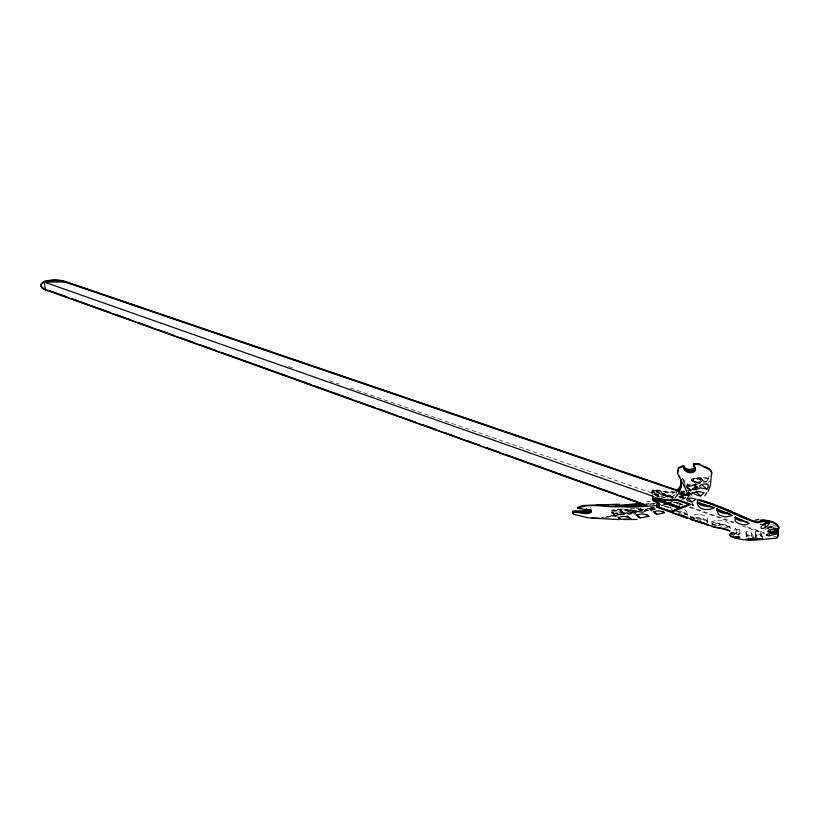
<?xml version="1.0" encoding="UTF-8"?>
<svg xmlns="http://www.w3.org/2000/svg" width="820" height="820" viewBox="0 0 820 820"><rect width="100%" height="100%" fill="white"/><g stroke="black" fill="none" stroke-linecap="round" stroke-linejoin="round"><path stroke-width="0.61" stroke-dasharray="4.1 3.07" d="M767.12 527.916L768.36 529.002M658.07 497.002L657.271 494.942L654.165 493.22A8.877 3.29 -2.8 0 1 652.443 492.307C650.106 489.13 656.441 489.796 658.204 490.032A8.877 3.29 -2.8 0 1 660.746 490.626L666.926 491.795L672.513 491.744M659.28 497.33L658.388 494.788L654.555 492.728A7.441 2.757 -2.8 0 1 653.54 492.133L653.017 490.975L673.148 498.027M755.62 539.006L755.343 531.616L756.593 530.837L759.422 531.093L760.519 531.944L762.723 538.033C763.297 533.707 752.258 532.467 756.716 537.295M735.56 529.966C742.223 526.881 738.215 533 733.951 534.394M630.354 509.425L631.39 508.133M745.821 532.631L746.323 537.018L746.292 531.739L748.988 531.452L751.079 532.498L754.492 537.817L752.34 538.012M760.417 524.872L761.052 523.959M693.72 478.747L697.543 478.644L702.812 480.028L700.311 483.462L693.105 481.904L691.373 480.469L691.516 479.751C693.197 478.665 711.914 473.642 706.522 481.514L698.763 482.929L694.776 482.457M685.684 487.08L687.006 485.84L690.05 485.214L695.903 485.635M746.005 536.393C748.178 534.425 752.022 536.147 753.601 538.227M709.454 476.082L704.985 482.437M706.573 481.77L709.495 476.891M708.367 482.826L709.566 480.889M694.735 481.647L698.722 482.109L701.223 478.675L708.255 484.692M698.763 482.929L701.254 479.495L707.937 478.285M733.992 530.632L735.837 528.203L733.039 530.55M652.279 494.132L658.388 493.773A8.877 3.29 -2.8 0 1 660.93 494.357L667.111 495.536L674.04 495.321M653.571 504.536L655.252 503.552L652.751 504.003M688.513 485.563L687.529 486.116L687.56 487.551L690.481 488.73L692.51 488.915L695.965 485.665L697.564 487.029L694.099 490.278L692.07 490.093L687.601 488.361L687.57 486.926L691.977 485.922L697.564 487.029M687.068 488.535L692.551 489.735L696.006 486.485L697.523 486.209L694.058 489.458L687.027 487.715M692.767 492.676L688 495.854L689.435 493.732L692.726 491.867M675.044 492.143L667.91 496.315L663.595 497.391M630.57 509.538C633.993 507.57 639.354 507.99 642.224 510.768L640.02 508.666L644.428 512.438M679.124 493.66L683.777 494.901L687.847 492.226L692.254 495.997M679.165 494.48L683.818 495.721L687.888 493.045L693.146 492.092M679.985 494.368L685.366 496.264L689.435 493.589L688.134 493.025M683.818 495.721L691.578 494.316L694.632 492.307M695.565 490.001L699.347 487.521M696.549 490.196L699.388 488.341M716.782 525.784L711.873 524.503L711.75 521.909L716.106 520.126A16.359 6.068 -2.8 0 1 729.185 523.56L730.251 528.51A16.359 6.068 -2.8 0 0 711.832 523.683L727.801 527.875M613.78 510.511L612.386 511.731L613.688 513.197M707.188 518.148L707.937 522.699A16.359 6.068 -2.8 0 0 690.563 517.389L690.501 516.251L693.207 514.97L698.989 514.314A16.359 6.068 -2.8 0 1 706.42 516.969L707.178 518.127M680.026 498.252L688.082 494.501L688.052 493.906L681.994 491.836M680.323 492.307L685.13 491.19M680.364 493.127L684.669 492.42M678.827 497.853L688.062 494.204L682.004 492.143M681.748 499.042L689.046 496.151L680.866 493.291M681.768 499.339L689.066 496.448M672.995 503.142L675.208 502.27M682.978 499.195L685.192 498.324M678.724 504.689L680.938 503.818L676.203 502.158M678.765 505.509L683.203 503.757M671.283 509.302L672.595 508.789M646.334 504.556L648.989 503.921M646.375 505.376L647.492 504.956M701.223 477.383L699.275 478.347L699.685 479.813L702.535 481.053L706.522 481.514M678.786 496.92L688.052 493.906M732.691 534.035C736.821 531.053 744.58 532.938 735.294 535.173M731.747 535.173C731.296 534.179 744.15 531.698 738.277 535.04L738.092 531.145M653.386 507.98L644.048 510.399M649.276 508.297L655.057 506.903M649.245 508.39L650.824 508.841L657.763 507.17M644.089 511.219L655.692 508.379M698.189 483.974L694.765 484.435L693.453 485.676L694.827 487.131L698.281 488.146M767.786 527.465L775.443 527.936M650.332 501.215L645.104 502.281M676.203 491.949L668.239 492.615L659.464 491.088A7.441 2.757 -2.8 0 0 657.804 490.749L654.647 490.329L673.599 496.961M623.487 508.943L618.751 509.968L618.147 511.495L620.381 512.869L629.114 511.711M632.814 512.48L601.788 517.461L635.51 512.069M605.068 517.686L616.671 516.282M643.782 511.229L656.061 509.005M696.293 484.077L688.534 485.481L696.006 486.485M692.551 489.735L700.311 488.33M621.58 509.035L613.821 510.44L619.684 510.911L622.821 512.039L624.317 513.484L615.246 514.622L612.181 513.463L610.88 512.008L612.274 510.778L615.338 510.173L621.191 510.634M630.529 511.536L622.769 512.941L621.273 511.495L615.369 510.983L612.427 512.551L613.729 514.007L620.381 512.869M654.534 507.344L650.783 508.021L649.204 507.57M647.82 508.082L648.435 508.82L640.666 510.224L638.831 508.8M635.018 512.449L607.179 516.477M643.7 511.249L651.51 509.835M655.816 509.046L648.446 510.347M628.222 514.499L636.207 513.053M638.196 509.835L640.625 509.415M639.743 510.378L648.435 508.82M687.631 490.739L694.345 491.077M620.115 515.093L636.853 512.418M624.317 513.484L622.728 512.131L613.657 513.258L617.07 516.169M613.698 514.078L624.276 512.674L623.856 511.926C620.207 509.773 615.184 508.533 611.207 510.511L611.156 511.936L617.521 517.369M674.286 492L666.701 492.236L659.444 490.79A7.441 2.757 -2.8 0 0 657.784 490.452L654.657 490.329M664.272 506.463L666.773 506.165M672.738 496.295L667.152 496.356L660.971 495.177A8.877 3.29 -2.8 0 0 658.429 494.593L653.981 494.501M681.328 491.088L684.884 491.262M684.628 491.6L681.379 491.867L684.925 492.082M769.109 526.44L775.402 527.116M761.698 524.349L760.263 523.857L760.304 524.677M691.578 494.316L686.924 493.076M701.038 478.685L693.833 478.89L692.89 480.192L694.622 481.627M701.079 479.505L693.874 479.7L692.92 481.012L694.663 482.447M767.602 526.778L771.046 527.783M711.75 521.909L730.169 526.932M769.068 528.398L767.715 527.936M707.865 521.192L690.501 516.251M766.803 528.182L768.371 528.849M690.563 517.389L700.987 520.577M680.805 492.02L688.082 494.501M638.268 509.732L639.918 510.296M288.476 366.489L293.314 368.17M329.599 380.808L339.275 384.17M350.16 387.962L667.039 498.293M681.153 492.779L690.737 496.131M680.877 493.589L687.898 496.038M680.139 496.1L684.925 497.781M678.98 496.5L684.966 498.591M654.668 490.626L673.62 497.258M673.65 497.586L652.341 490.124L652.505 493.548M673.169 498.324L653.027 491.272L653.55 492.43A7.441 2.757 -2.8 0 0 654.565 493.025L657.773 494.562L659.178 496.192M677.084 502.281L683.111 504.392M690.337 506.914L733.695 522.094M746.948 526.737L765.019 533.061M773.444 536.014L777.063 537.274M653.704 494.286L664.364 498.017M674.716 502.25L683.152 505.202M689.169 507.313L734.945 523.334M742.172 525.866L765.05 533.871M654.934 495.516L659.874 497.248M673.876 502.147L680.979 504.628M667.367 506.504L670.965 507.754M665.01 506.473L671.006 508.574M697.523 486.209L692.418 484.702L688.492 484.671L685.981 485.573L686.012 487.008M651.029 507.324L653.438 508.195L653.407 507.59M770.687 523.98L771.558 524.298M677.392 511.557L685.469 514.55M678.16 512.992L682.711 514.683M615.205 513.802L611.156 511.936M688.093 492.215L689.394 492.769L685.325 495.444L680.672 494.204M772.594 524.749L776.755 526.573M774.551 527.967L769.775 525.825L769.857 527.639M590.185 507.467L591.189 508.236M640.338 508.533L642.183 509.958M698.158 499.657L697.143 499.093L697.215 501.071A16.359 6.068 -2.8 0 1 697.174 500.251M691.885 480.397L696.282 482.18L700.28 482.652L702.771 479.218L695.493 477.752L691.475 478.941L691.885 480.397L698.179 485.778M621.232 510.675L625.773 514.345M684.731 509.425L686.904 512.141L687.293 515.534A16.359 6.068 -2.8 0 0 679.749 511.044M698.722 482.109L700.311 483.462M692.51 488.915L694.099 490.278M687.601 488.361L693.248 493.189M683.777 494.901L685.366 496.264M680.713 495.024L684.474 498.232M650.824 508.841L652.71 510.45M648.999 508.605L652.761 511.813M633.706 512.244L635.582 513.853M632.794 512.592L637.499 516.61M754.513 538.248C753.846 535.89 746.333 532.795 746.282 536.208M682.547 479.146L686.463 484.487M682.26 478.214L687.057 483.216L688.851 486.485M762.754 538.842C762.969 533.861 751.161 533.635 757.342 538.996M746.159 533.676L748.711 537.653M636.607 508.297L637.12 509.046M622.308 511.383L622.728 512.131M683.419 481.176L685.1 484.394M685.653 485.471L687.324 488.689M755.281 532.159L756.921 536.813M687.703 489.765L689.22 494.05M687.959 495.034L688.267 496.202M770.81 526.512L770.851 527.332M765.818 527.403L765.931 529.648M760.837 532.508L761.011 536.167M755.425 532.733L755.599 536.321M751.54 533.031L751.714 536.557M739.742 529.576L740.111 537.151M736.462 529.392L736.842 536.967M676.356 491.098L676.531 494.521M670.832 505.161L671.129 511.178M667.91 496.315L668.023 498.57M653.017 490.975L653.007 491.508M651.797 491.221L651.91 493.496M687.211 515.298L687.201 513.535M654.729 503.449A75.532 28.034 -2.8 0 1 652.392 503.839M673.128 497.125A75.532 28.034 -2.8 0 1 671.58 498.273M711.873 524.503A16.359 6.068 -2.8 0 1 729.39 527.752M692.818 518.107A16.359 6.068 -2.8 0 1 707.824 522.699M675.762 511.342A16.359 6.068 -2.8 0 1 687.068 515.544M675.157 494.542A75.532 28.034 -2.8 0 1 670.719 498.027M648.794 503.572A75.532 28.034 -2.8 0 1 645.186 504.054"/><path stroke-width="1.23" d="M776.858 531.657L776.776 533.83L768.709 535.819L766.3 535.245L766.679 534.496L776.837 531.298L776.745 533.318L770.667 532.918M776.694 531.749L776.776 533.83M659.669 505.335L659.69 504.464M678.284 507.682L653.407 498.97L653.448 499.749M653.407 499.513L653.407 498.97M677.525 472.771L678.489 467.656L683.49 465.575C684.987 470.536 691.608 469.901 695.124 467.779M591.302 510.368L590.687 511.372L587.192 512.418L573.262 512.069L572.77 513.402L573.313 514.191L588.627 517.891L619.018 519.603M659.659 505.038L658.275 507.19L659.444 505.602M708.152 491.364L710.438 485.399L711.586 472.484L709.997 469.952L699.142 464.489L693.412 464.602L693.392 463.792L699.101 463.679C703.017 467.502 712.406 466.918 711.77 474.011M776.847 530.694L777.76 528.644C767.725 528.572 761.893 534.773 776.847 530.694L776.765 529.013M777.739 528.234L776.827 530.263L769.949 529.361L770.082 532.077M777.063 537.274L778.221 534.804M730.374 530.919L729.564 531.134A16.359 6.068 -2.8 0 0 716.475 527.701L706.789 524.544A16.359 6.068 -2.8 0 0 699.357 521.889L690.655 519.337L690.604 518.199M704.79 495.813L706.655 492.687M706.901 489.089C711.965 483.011 702.504 483.011 699.644 485.922L700.065 487.377L701.243 488.074L706.901 489.089L701.254 484.271M769.047 523.344C766.331 529.945 754.974 530.612 765.06 523.047L769.047 523.344L769.006 522.545L763.123 525.036M681.184 479.505L680.59 480.223L681.02 482.867A74.025 31.754 10.8 0 1 680.487 489.253L678.529 493.527L674.839 498.232M681.225 480.315L680.631 481.032L681 482.529A75.532 28.034 -2.8 0 1 678.437 491.744M707.957 525.138L690.655 519.337M760.171 520.249L763.205 519.685L768.924 520.925L766.546 520.515M700.69 495.905L704.144 492.646L698.558 491.549L694.15 492.553L694.181 493.988L698.65 495.721L700.69 495.905L695.985 491.887M676.664 490.811L680.333 486.055A74.025 21.781 -15.7 0 0 681.061 482.847M732.332 532.282L729.81 534.425L730.712 535.655M733.418 532.252L729.851 535.245L730.753 536.464C745.236 542.532 761.995 539.263 777.104 538.094L778.262 535.624L777.76 530.253L778.959 527.342C775.074 519.583 764.435 519.808 757.239 522.012C737.293 516.313 719.263 504.454 698.763 499.667M656.81 507.283C660.325 505.571 657.373 501.83 654.575 501.512A8.877 3.29 -2.8 0 1 652.853 500.61C650.516 497.422 656.851 498.088 658.614 498.334A8.877 3.29 -2.8 0 1 661.156 498.919L668.73 500.169L676.766 499.4L691.147 504.433L671.191 512.315L656.81 507.283L656.646 503.869M672.185 501.307L668.29 503.89L661.596 505.489M691.957 501.891L696.026 499.216L691.25 498.047L688.011 498.314L686.453 499.329L687.293 500.641L690.153 501.655L691.957 501.891L687.252 497.873M590.646 510.552L585.603 511.741L573.221 511.26L572.739 512.592L573.272 513.381M763.789 524.072L766.987 522.688M658.265 506.893L671.119 511.393L678.427 508.502M681.102 507.447L689.446 504.156L681.112 507.744L655.047 498.324L681.112 507.744M658.275 507.19L671.139 511.69L679.462 508.092M589.703 509.671L585.552 510.706L573.221 511.26L573.262 512.069C578.91 511.721 586.003 515.698 591.261 512.233L591.046 511.126L589.293 510.112L577.475 508.287L577.434 507.467L582.723 505.489L619.469 504.187M657.414 514.468L664.354 512.787C661.596 510.675 656.81 509.968 653.94 512.111L654.647 513.422L657.414 514.468L653.653 511.249M689.456 504.454L676.602 499.944L668.638 500.61L659.854 499.093A7.441 2.757 -2.8 0 0 658.193 498.744L655.067 498.621M755.169 520.177L758.756 519.49M640.287 517.871L648.804 516.395C645.945 513.617 640.584 513.197 637.16 515.165L637.499 516.61L640.287 517.871L636.525 514.663M676.08 499.759L670.165 500.333M640.246 503.111L635.346 503.818A74.025 11.716 -5.9 0 1 620.566 505.222L611.279 506.258L596.386 504.823M630.898 519.111L620.699 519.275L618.475 518.189C620.771 515.421 627.372 516.292 630.477 518.363L630.898 519.111L627.136 515.893M749.121 538.709L751.284 538.525M749.162 539.519L753.477 539.15M658.009 505.53L635.5 507.026A74.025 41.83 0.9 0 1 620.637 506.719C606.462 507.713 590.984 502.639 577.475 508.287L581.308 508.461M754.574 539.499C748.926 538.289 738.359 540.103 754.574 539.499L754.554 539.058M757.342 538.996L761.678 538.873M599.297 518.302L591.763 518.23M623.969 519.552L637.068 519.439M679.595 491.61L65.108 282.008L44.188 282.029L44.157 281.424A16.564 6.15 -2.8 0 1 65.077 281.414L679.565 491.016M757.362 539.355L762.784 539.355C761.411 538.361 752.852 538.248 757.362 539.355L757.301 538.186M655.692 498.304L658.183 498.447A7.441 2.757 -2.8 0 1 659.844 498.796M738.43 538.104C743.381 535.808 732.68 537.684 731.799 536.188L733.398 537.418L738.43 538.104L738.328 536.065M668.618 500.313L664.159 499.892M773.065 532.262L776.714 532.508M744.745 517.41L749.121 519.439L734.74 512.766M725.69 509.353L732.178 511.588L716.752 505.673L717.643 506.309M643.157 512.254L624.666 509.845L637.642 511.485M773.352 528.992L776.786 529.443M662.785 499.626L660.387 499.257M707.332 502.67L713.943 504.73L713.995 505.807M729.38 530.653L711.965 526.266L713 526.758M704.862 523.672L708.418 524.636M704.114 501.768L705.313 502.117M687.303 517.184L687.406 518.363L675.239 513.843M703.673 523.355L672.39 512.787M701.131 500.415L713.943 504.73M698.804 500.477C719.304 505.263 737.323 517.123 757.28 522.832C764.476 520.628 775.115 520.392 779 528.162L777.801 531.073L778.231 533.338M679.585 491.313L65.087 281.711A16.564 6.15 -2.8 0 0 44.177 281.731A16.564 6.15 -2.8 0 0 45.397 289.491L643.792 504.433M689.446 504.156L676.602 499.944M681.164 508.369L652.751 498.427L652.638 496.141M653.427 499.267L679.483 508.39M653.919 496.592L44.188 282.029A16.564 6.15 -2.8 0 0 45.407 289.788L646.211 505.591M48.995 290.485L67.055 296.973M71.863 298.705L89.923 305.194M92.332 306.055L110.392 312.543M115.21 314.275L130.862 319.902M138.088 322.496L151.331 327.252M158.557 329.845L174.209 335.462M181.435 338.065L194.678 342.821M200.695 344.984L215.147 350.171M221.164 352.333L311.467 384.764M313.875 385.636L331.936 392.124M334.345 392.985L352.405 399.473M357.223 401.205L375.283 407.694M377.692 408.555L395.742 415.043M400.56 416.775L416.211 422.392M423.438 424.985L436.681 429.752M443.907 432.345L459.559 437.962M466.785 440.555L480.028 445.311M486.045 447.474L500.497 452.671M506.514 454.833L596.816 487.264M599.225 488.136L617.286 494.614M619.694 495.485L637.755 501.973M672.8 512.92L683.337 516.159L687.334 518.312M682.752 515.493L686.166 516.764M659.71 504.761L658.788 502.783L654.944 500.723A7.441 2.757 -2.8 0 1 653.929 500.128L653.54 499.677M659.577 504.187L658.173 502.557L654.965 501.02A7.441 2.757 -2.8 0 1 653.95 500.425L653.438 499.452M590.287 509.435L590.984 509.876M662.468 511.188L664.354 512.787M646.918 514.786L648.804 516.395M617.972 516.948L620.699 519.275M695.411 469.481L695.329 467.769L695.432 468.353C692.531 472.217 684.044 471.295 683.49 465.575C682.455 472.166 692.541 475.487 695.524 470.198L693.433 464.602L695.473 469.163C692.572 473.037 684.085 472.105 683.531 466.395L678.529 468.476L677.566 473.591L680.067 477.24M678.581 475.907L684.413 486.25L683.614 484.425L686.842 492.051M693.392 463.792L694.847 466.775M692.377 503.716L693.074 505.591L692.869 504.843M680.948 481.371L680.59 480.223L680.969 481.709A75.532 28.034 -2.8 0 1 678.396 490.934M45.407 289.788L44.188 282.029A16.564 6.15 -2.8 0 1 65.108 282.008M769.498 533.779L769.601 535.685M764.998 523.652L765.193 527.537M749.101 538.299L749.183 539.929M733.326 535.808L733.398 537.418M685.059 468.107L685.171 470.454M586.423 508.687L586.464 509.456M583.973 510.829L584.106 513.453M44.167 288.702A16.564 6.15 -2.8 0 1 41.656 286.918M41.215 286.241A16.564 6.15 -2.8 0 1 44.157 281.424M709.587 505.817A16.359 6.068 -2.8 0 1 697.635 501.871M711.822 506.688A16.359 6.068 -2.8 0 1 697.297 501.891M730.087 513.904A16.359 6.068 -2.8 0 1 716.864 508.615M652.392 503.839A75.532 28.034 -2.8 0 1 650.024 504.218M645.227 504.864A75.532 28.034 -2.8 0 1 620.627 506.381L616.599 506.329L616.558 505.509L620.586 505.561A75.532 28.034 -2.8 0 0 643.977 504.197M742.93 520.505A16.359 6.068 -2.8 0 1 735.253 516.938M747.061 521.786A16.359 6.068 -2.8 0 1 735.294 517.758M727.904 512.971A16.359 6.068 -2.8 0 1 717.008 508.615M719.171 507.447A16.359 6.068 -2.8 0 1 718.115 506.76M716.977 510.399L718.494 514.335A16.359 6.068 -2.8 0 0 726.059 516.928L732.373 515.421L717.028 508.912L716.977 510.399M735.243 517.071L735.12 520.331A16.359 6.068 -2.8 0 0 745.124 524.984L749.316 523.427L735.243 517.071M714.087 507.693C708.644 510.932 697.338 510.368 697.266 502.229L714.087 507.693"/></g></svg>
